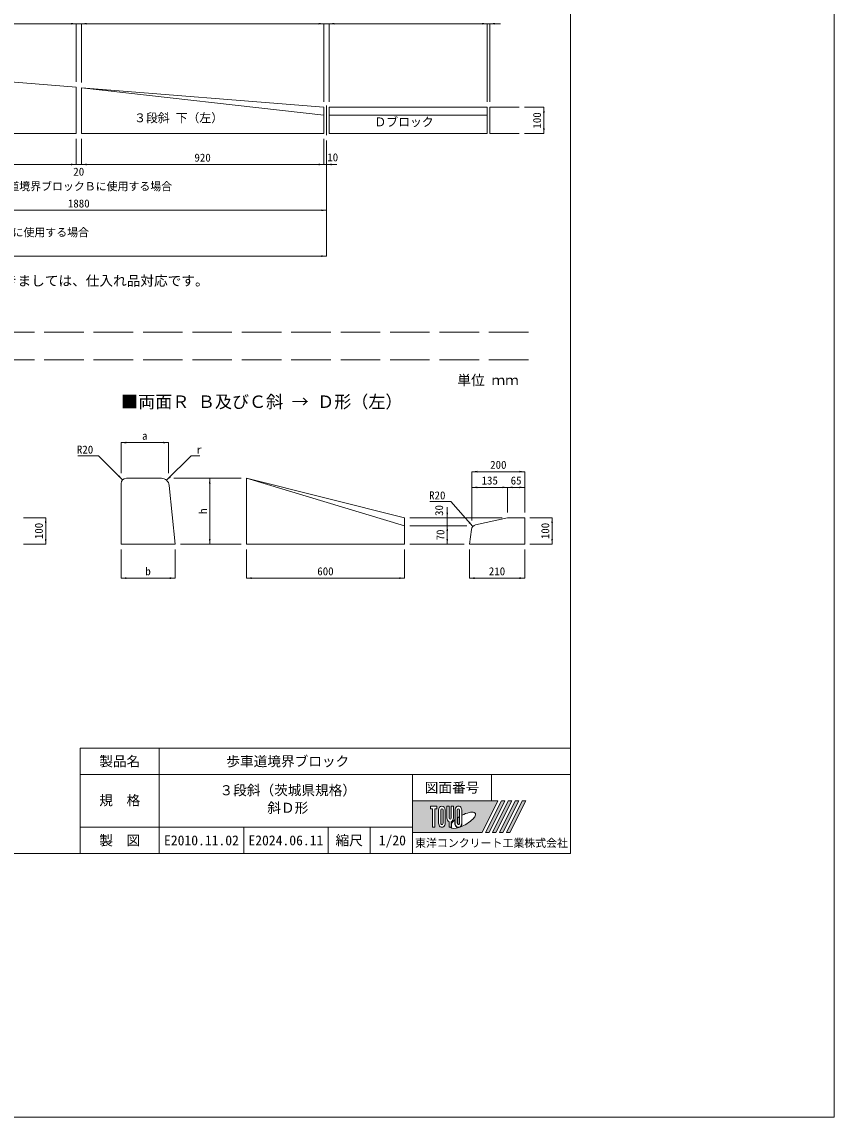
# Model space of a CAD drawing. Units: millimetres at full size; some dimension numbers follow another scale. Extents: x 10998 to 40298, y -6982 to 1118.
# Drawn here: x 37216 to 40298, y -6982 to -2826 of the extents above; entities that cross this region are included whole.
import ezdxf
from ezdxf.enums import TextEntityAlignment as Align

# ---------------------------------------------------------------- set-up
doc = ezdxf.new("R2010")
doc.units = ezdxf.units.MM
doc.header["$LTSCALE"] = 25
doc.linetypes.add('DASHED', pattern=[7.5, 6, -1.5])
doc.linetypes.add('USER3', pattern=[28, 25, -1.125, 0.75, -1.125])
doc.layers.add('(0-0)', color=7, linetype='Continuous')
doc.layers.add('_0-0_', color=7, linetype='Continuous')
for name, color, linetype, lineweight in [('0_2', 7, 'Continuous', 20), ('寸法線', 7, 'Continuous', 9), ('本体', 2, 'Continuous', 20), ('枠', 5, 'Continuous', 5), ('ﾊｯﾁﾝｸﾞ', 7, 'Continuous', 9)]:
    doc.layers.add(name, color=color, linetype=linetype, lineweight=lineweight)
doc.styles.add('ＭＳ ゴシック', font='')
doc.styles.get('ＭＳ ゴシック').set_extended_font_data('MS Gothic')

# ---------------------------------------------------------------- blocks, each defined once
blk = doc.blocks.new('filled_arrow')
at = {"color": 0, "linetype": 'Continuous', "lineweight": -2}
blk.add_solid([(7.5, 1.25), (0, 0), (7.5, -1.25)], dxfattribs=at)

msp = doc.modelspace()

# ---------------------------------------------------------------- hatches: boundary and pattern name
at = {"layer": '枠'}
h = msp.add_hatch(color=7, dxfattribs=at)
h.paths.add_polyline_path([(38698.09, -5781.99), (38698.09, -5901.99), (38962.09, -5901.99), (39022.09, -5781.99)])
edge = h.paths.add_edge_path(flags=16)
edge.add_ellipse((38889.77, -5855.86), major_axis=(47.01585, 26.31662), ratio=0.3471473395109996, start_angle=-144.3112156939568, end_angle=72.18990356030906, ccw=False)
edge.add_ellipse((38872.36, -5867.22), major_axis=(-0, 16), ratio=0.8463541875, start_angle=-160.70345584570325, end_angle=-90.00000000003783)
edge.add_line((38885.91, -5867.22), (38885.91, -5836.72))
edge = h.paths.add_edge_path(flags=16)
edge.add_ellipse((38872.36, -5816.76), major_axis=(-0, 14.76923), ratio=0.8463541534423831, start_angle=-90.00000000001182, end_angle=89.9999999999884, ccw=False)
edge.add_line((38884.86, -5816.76), (38884.86, -5867.22))
edge.add_ellipse((38872.36, -5867.22), major_axis=(-0, 14.76923), ratio=0.8463541534423831, start_angle=90.0000000000125, end_angle=-89.99999999998698, ccw=False)
edge.add_line((38859.86, -5867.22), (38859.86, -5816.76))
edge = h.paths.add_edge_path(flags=16)
edge.add_line((38876.53, -5816.76), (38876.53, -5867.22))
edge.add_ellipse((38872.36, -5867.22), major_axis=(-0, 4.92308), ratio=0.8463542211507153, start_angle=89.99999999992781, end_angle=-90.00000000007208, ccw=False)
edge.add_line((38868.2, -5867.22), (38868.2, -5816.76))
edge.add_ellipse((38872.36, -5816.76), major_axis=(-0, 4.92308), ratio=0.8463542211507153, start_angle=-90.00000000005912, end_angle=89.99999999994031, ccw=False)
edge = h.paths.add_edge_path(flags=16)
edge.add_line((38875.49, -5842.55), (38875.49, -5867.22))
edge.add_ellipse((38872.36, -5867.22), major_axis=(0, 3.69231), ratio=0.8463540961371586, start_angle=90.0000000001296, end_angle=-89.99999999987, ccw=False)
edge.add_line((38869.24, -5867.22), (38869.24, -5846.59))
edge.add_ellipse((38889.77, -5855.86), major_axis=(47.01585, 26.31662), ratio=0.3471473395109996, start_angle=107.79174152028827, end_angle=126.47131839507071, ccw=False)
edge = h.paths.add_edge_path(flags=16)
edge.add_line((38853.61, -5801.99), (38853.61, -5847.22))
edge.add_ellipse((38841.11, -5847.22), major_axis=(0, 14.76923), ratio=0.8463541534423831, start_angle=-163.3411667375368, end_angle=-89.99999999998818, ccw=False)
edge.add_line((38845.28, -5861.15), (38845.28, -5881.99))
edge.add_line((38845.28, -5881.99), (38836.95, -5881.99))
edge.add_line((38836.95, -5881.99), (38836.95, -5861.15))
edge.add_ellipse((38841.11, -5847.22), major_axis=(-0, 14.76923), ratio=0.8463541534423831, start_angle=89.9999999999884, end_angle=163.34116673753678, ccw=False)
edge.add_line((38828.61, -5847.22), (38828.61, -5801.99))
edge.add_line((38828.61, -5801.99), (38836.95, -5801.99))
edge.add_line((38836.95, -5801.99), (38836.95, -5847.22))
edge.add_ellipse((38841.11, -5847.22), major_axis=(-0, 4.92308), ratio=0.8463542211507153, start_angle=90.00000000002504, end_angle=-89.99999999997524)
edge.add_line((38845.28, -5847.22), (38845.28, -5801.99))
edge.add_line((38845.28, -5801.99), (38853.61, -5801.99))
edge = h.paths.add_edge_path(flags=16)
edge.add_line((38858.82, -5854.49), (38858.82, -5867.22))
edge.add_ellipse((38872.36, -5867.22), major_axis=(-0, 16), ratio=0.8463541875, start_angle=90.00000000001158, end_angle=-171.54426984635023)
edge.add_ellipse((38889.77, -5855.86), major_axis=(47.01585, 26.31662), ratio=0.34714733951099963, start_angle=-178.64953570900434, end_angle=-148.29244183215928, ccw=False)
edge.add_line((38843.48, -5883.22), (38846.32, -5883.22))
edge.add_line((38846.32, -5883.22), (38846.32, -5867.62))
edge.add_ellipse((38889.77, -5855.86), major_axis=(47.01585, 26.31662), ratio=0.3471473395109996, start_angle=148.21912017273544, end_angle=165.90812154570833, ccw=False)
edge = h.paths.add_edge_path(flags=16)
edge.add_ellipse((38809.86, -5816.76), major_axis=(0, 14.76923), ratio=0.8463541534423831, start_angle=-89.9999999999551, end_angle=90.0000000000449, ccw=False)
edge.add_line((38822.36, -5816.76), (38822.36, -5867.22))
edge.add_ellipse((38809.86, -5867.22), major_axis=(-0, 14.76923), ratio=0.8463541534423831, start_angle=89.99999999998431, end_angle=-90.0000000000154, ccw=False)
edge.add_line((38797.36, -5867.22), (38797.36, -5816.76))
edge = h.paths.add_edge_path(flags=16)
edge.add_line((38814.03, -5816.76), (38814.03, -5867.22))
edge.add_ellipse((38809.86, -5867.22), major_axis=(-0, 4.92308), ratio=0.8463542211507153, start_angle=90.0000000000125, end_angle=-89.99999999998698, ccw=False)
edge.add_line((38805.7, -5867.22), (38805.7, -5816.76))
edge.add_ellipse((38809.86, -5816.76), major_axis=(-0, 4.92308), ratio=0.8463542211507153, start_angle=-90.00000000005912, end_angle=89.99999999994031, ccw=False)
h.paths.add_polyline_path([(38791.11, -5801.99), (38791.11, -5811.84), (38782.78, -5811.84), (38782.78, -5881.99), (38774.45, -5881.99), (38774.45, -5811.84), (38766.11, -5811.84), (38766.11, -5801.99)], flags=16)
for points in [[(38975.29, -5901.99), (38988.49, -5901.99), (39048.49, -5781.99), (39035.29, -5781.99)], [(39074.89, -5781.99), (39061.69, -5781.99), (39001.69, -5901.99), (39014.89, -5901.99)], [(39101.29, -5781.99), (39088.09, -5781.99), (39028.09, -5901.99), (39041.29, -5901.99)], [(39127.69, -5781.99), (39114.49, -5781.99), (39054.49, -5901.99), (39067.69, -5901.99)]]:
    msp.add_hatch(color=7, dxfattribs=at).paths.add_polyline_path(points)

# ---------------------------------------------------------------- linework, layer by layer
at = {"layer": '0_2', "linetype": 'DASHED', "lineweight": 15}
for p, q in [((39138.09, -4004.07), (35598.09, -4004.07)), ((39138.09, -4108.07), (35598.09, -4108.07))]:
    msp.add_line(p, q, dxfattribs=at)
at = {"layer": '寸法線'}
for p, q in [((36501.64, -2833.27), (37421.64, -2833.27)), ((37381.64, -2833.27), (37481.64, -2833.27)), ((37421.64, -3054.34), (37421.64, -2833.27)), ((37421.64, -3054.34), (37421.64, -2833.27)), ((37441.64, -3056.35), (37441.64, -2833.27)), ((37441.64, -2833.27), (38361.64, -2833.27)), ((37441.64, -3056.35), (37441.64, -2833.27)), ((38321.64, -2833.27), (38421.64, -2833.27)), ((38361.64, -3130.34), (38361.64, -2833.27)), ((38361.64, -3130.34), (38361.64, -2833.27)), ((38381.64, -3130.34), (38381.64, -2833.27)), ((38381.64, -2833.27), (38981.64, -2833.27)), ((38381.64, -3130.34), (38381.64, -2833.27)), ((38941.64, -2833.27), (39031.64, -2833.27)), ((38981.64, -3130.34), (38981.64, -2833.27)), ((38981.64, -3130.34), (38981.64, -2833.27)), ((38991.64, -3130.34), (38991.64, -2833.27)), ((39123.09, -3150.34), (39196.77, -3150.34)), ((39196.77, -3250.35), (39196.77, -3150.34)), ((37421.64, -3270.35), (37421.64, -3367.39)), ((37421.64, -3270.35), (37421.64, -3367.39)), ((37441.64, -3270.35), (37441.64, -3367.39)), ((37441.64, -3270.35), (37441.64, -3367.39)), ((38361.64, -3270.35), (38361.64, -3367.39)), ((38361.64, -3270.35), (38361.64, -3367.39)), ((38371.64, -3275.96), (38371.64, -3367.39)), ((38371.64, -3275.96), (38371.64, -3541.38)), ((38371.64, -3275.96), (38371.64, -3715.2)), ((39123.09, -3250.35), (39196.77, -3250.35)), ((36501.64, -3367.39), (37421.64, -3367.39)), ((37381.64, -3367.39), (37481.64, -3367.39)), ((37441.64, -3367.39), (38361.64, -3367.39)), ((38321.64, -3367.39), (38411.64, -3367.39)), ((36491.64, -3541.38), (38371.64, -3541.38)), ((35871.64, -3715.2), (38371.64, -3715.2)), ((37928.73, -4808.12), (37928.73, -4558.12)), ((38047.8, -4558.12), (37928.73, -4558.12)), ((38830.13, -4778.12), (38830.13, -4668.12)), ((38687.8, -4708.12), (38830.13, -4708.12)), ((38687.8, -4738.12), (38830.13, -4738.12)), ((38687.8, -4738.12), (38830.13, -4738.12)), ((38830.13, -4808.12), (38830.13, -4738.12)), ((38047.8, -4808.12), (37928.73, -4808.12)), ((38687.8, -4808.12), (38830.13, -4808.12))]:
    msp.add_line(p, q, dxfattribs=at)
at = {"layer": '寸法線', "linetype": 'USER3'}
msp.add_line((38371.64, -3143.41), (38371.64, -3255.96), dxfattribs=at)
at = {"layer": '本体'}
for p, q in [((37421.64, -3074.34), (36501.64, -3000.34)), ((37421.64, -3074.34), (37421.64, -3250.35)), ((38361.64, -3150.34), (37441.64, -3076.35)), ((37441.64, -3076.35), (37441.64, -3250.35)), ((38361.64, -3150.34), (38361.64, -3250.35)), ((38381.64, -3150.34), (38381.64, -3250.35)), ((38381.64, -3150.34), (38981.64, -3150.34)), ((38981.64, -3150.34), (38981.64, -3250.35)), ((38991.64, -3150.34), (39103.09, -3150.34)), ((38991.64, -3150.34), (38991.64, -3250.35)), ((36501.64, -3250.35), (37421.64, -3250.35)), ((37441.64, -3250.35), (38361.64, -3250.35)), ((38381.64, -3250.35), (38981.64, -3250.35)), ((38991.64, -3250.35), (39103.09, -3250.35)), ((37745.1, -4558.12), (37612.25, -4558.12)), ((38067.8, -4558.12), (38667.8, -4708.12)), ((38067.8, -4808.12), (38067.8, -4558.12)), ((37592.25, -4578.12), (37592.25, -4808.12)), ((37774.95, -4585.14), (37797.25, -4808.12)), ((38667.8, -4808.12), (38667.8, -4708.12)), ((38937.37, -4735.12), (39058.87, -4708.12)), ((39058.87, -4708.12), (39123.87, -4708.12)), ((39123.87, -4708.12), (39123.87, -4808.12)), ((38921.91, -4751.82), (38913.87, -4808.12)), ((37592.25, -4808.12), (37797.25, -4808.12)), ((38067.8, -4808.12), (38667.8, -4808.12)), ((38913.87, -4808.12), (39123.87, -4808.12))]:
    msp.add_line(p, q, dxfattribs=at)
at = {"layer": '本体', "lineweight": 13}
for p, q in [((38361.64, -3180.35), (37441.64, -3076.35)), ((38381.64, -3180.35), (38981.64, -3180.35)), ((38067.8, -4558.12), (38667.8, -4738.12))]:
    msp.add_line(p, q, dxfattribs=at)
at = {"layer": '本体'}
for centre, radius, start, end in [((37612.25, -4578.12), 20, 90, 180), ((37745.1, -4588.12), 30, 5.71074, 90), ((38941.71, -4754.65), 20, 102.52912, 171.86905)]:
    msp.add_arc(centre, radius, start, end, dxfattribs=at)
at = {"layer": '枠', "color": 1, "lineweight": 20}
for q in [(40298.09, 1118.01), (34438.09, -6981.99)]:
    msp.add_line((40298.09, -6981.99), q, dxfattribs=at)
at = {"layer": '枠', "lineweight": 20}
for p, q in [((39298.09, -5981.99), (39298.09, -381.99)), ((39298.09, -5581.99), (37437.18, -5581.99)), ((37437.18, -5981.99), (37437.18, -5581.99)), ((37737.18, -5981.99), (37737.18, -5581.99)), ((39298.09, -5681.99), (37437.18, -5681.99)), ((38698.09, -5981.99), (38698.09, -5681.99)), ((38998.09, -5781.99), (38998.09, -5681.99)), ((38698.09, -5881.99), (37437.18, -5881.99)), ((38057.48, -5981.99), (38057.48, -5881.99)), ((38377.79, -5981.99), (38377.79, -5881.99)), ((38537.94, -5981.99), (38537.94, -5881.99)), ((39298.09, -5981.99), (35438.09, -5981.99))]:
    msp.add_line(p, q, dxfattribs=at)
at = {"layer": '枠'}
for p, q in [((38698.09, -5781.99), (39022.09, -5781.99)), ((38698.09, -5781.99), (38698.09, -5901.99)), ((38766.11, -5801.99), (38766.11, -5811.84)), ((38766.11, -5801.99), (38791.11, -5801.99)), ((38774.45, -5811.84), (38766.11, -5811.84)), ((38774.45, -5811.84), (38774.45, -5881.99)), ((38782.78, -5811.84), (38782.78, -5881.99)), ((38791.11, -5811.84), (38782.78, -5811.84)), ((38791.11, -5801.99), (38791.11, -5811.84)), ((38797.36, -5816.76), (38797.36, -5867.22)), ((38805.7, -5867.22), (38805.7, -5816.76)), ((38814.03, -5816.76), (38814.03, -5867.22)), ((38822.36, -5867.22), (38822.36, -5816.76)), ((38828.61, -5847.22), (38828.61, -5801.99)), ((38828.61, -5801.99), (38836.95, -5801.99)), ((38836.95, -5801.99), (38836.95, -5847.22)), ((38845.28, -5847.22), (38845.28, -5801.99)), ((38845.28, -5801.99), (38853.61, -5801.99)), ((38853.61, -5801.99), (38853.61, -5847.22)), ((38859.86, -5816.76), (38859.86, -5867.22)), ((38868.2, -5867.22), (38868.2, -5816.76)), ((38876.53, -5816.76), (38876.53, -5867.22)), ((38884.86, -5867.22), (38884.86, -5816.76)), ((39022.09, -5781.99), (38962.09, -5901.99)), ((39035.29, -5781.99), (38975.29, -5901.99)), ((39048.49, -5781.99), (38988.49, -5901.99)), ((39061.69, -5781.99), (39001.69, -5901.99)), ((39074.89, -5781.99), (39014.89, -5901.99)), ((39088.09, -5781.99), (39028.09, -5901.99)), ((39035.29, -5781.99), (39048.49, -5781.99)), ((39101.29, -5781.99), (39041.29, -5901.99)), ((39114.49, -5781.99), (39054.49, -5901.99)), ((39061.69, -5781.99), (39074.89, -5781.99)), ((39127.69, -5781.99), (39067.69, -5901.99)), ((39088.09, -5781.99), (39101.29, -5781.99)), ((39114.49, -5781.99), (39127.69, -5781.99)), ((38858.82, -5854.49), (38858.82, -5867.22)), ((38869.24, -5867.22), (38869.24, -5846.59)), ((38875.49, -5842.55), (38875.49, -5867.22)), ((38885.91, -5867.22), (38885.91, -5836.72)), ((38782.78, -5881.99), (38774.45, -5881.99)), ((38836.95, -5861.15), (38836.95, -5881.99)), ((38845.28, -5881.99), (38836.95, -5881.99)), ((38843.48, -5883.22), (38846.32, -5883.22)), ((38845.28, -5861.15), (38845.28, -5881.99)), ((38846.32, -5867.62), (38846.32, -5883.22)), ((38698.09, -5901.99), (38962.09, -5901.99)), ((38975.29, -5901.99), (38988.49, -5901.99)), ((39001.69, -5901.99), (39014.89, -5901.99)), ((39028.09, -5901.99), (39041.29, -5901.99)), ((39054.49, -5901.99), (39067.69, -5901.99))]:
    msp.add_line(p, q, dxfattribs=at)
for centre, major_axis, ratio, start_param, end_param in [((38809.86, -5816.76), (0, 14.76923), 0.846354, 4.712388980385353, 7.853981633975145), ((38809.86, -5816.76), (-0, 4.92308), 0.846354, 4.712388980383817, 7.853981633973602), ((38872.36, -5816.76), (-0, 14.76923), 0.846354, 4.712388980384516, 7.853981633974312), ((38872.36, -5816.76), (-0, 4.92308), 0.846354, 4.712388980383817, 7.853981633973602), ((38841.11, -5847.22), (-0, 14.76923), 0.846354, 1.5707963267947251, 2.8017557441348973), ((38841.11, -5847.22), (-0, 4.92308), 0.846354, 1.5707963267952665, 4.712388980385056), ((38841.11, -5847.22), (0, 14.76923), 0.846354, 3.4814295630446885, 4.712388980384865), ((38889.77, -5855.86), (47.01585, 26.31662), 0.347147, 2.0815196641224314, 2.5155126073167264), ((38889.77, -5855.86), (47.01585, 26.31662), 0.347147, 1.681740509797051, 1.8219833196615682), ((38889.77, -5855.86), (47.01585, 26.31662), 0.347147, 4.262185332381536, 7.742916281338581), ((38809.86, -5867.22), (-0, 14.76923), 0.846354, 1.5707963267946643, 4.712388980384462), ((38809.86, -5867.22), (-0, 4.92308), 0.846354, 1.5707963267950813, 4.712388980384882), ((38889.77, -5855.86), (47.01585, 26.31662), 0.347147, 3.209397509057166, 4.200445063285341), ((38872.36, -5867.22), (-0, 16), 0.846354, 1.5707963267950675, 3.315467866329037), ((38872.36, -5867.22), (-0, 14.76923), 0.846354, 1.5707963267950813, 4.712388980384882), ((38872.36, -5867.22), (-0, 4.92308), 0.846354, 1.5707963267938299, 4.712388980383626), ((38872.36, -5867.22), (0, 3.69231), 0.846354, 1.5707963267968108, 4.712388980386608), ((38872.36, -5867.22), (-0, 16), 0.846354, 3.5338438000146084, 4.712388980384131)]:
    msp.add_ellipse(centre, major_axis=major_axis, ratio=ratio, start_param=start_param, end_param=end_param, dxfattribs=at)
at = {"layer": 'ﾊｯﾁﾝｸﾞ'}
for p, q in [((37592.25, -4422.75), (37772.25, -4422.75)), ((37592.25, -4538.12), (37592.25, -4422.75)), ((37772.25, -4538.12), (37772.25, -4422.75)), ((37792.25, -4558.12), (37928.73, -4558.12)), ((37928.73, -4808.12), (37928.73, -4558.12)), ((38923.87, -4533.04), (39123.87, -4533.04)), ((38923.87, -4718.12), (38923.87, -4533.04)), ((39123.87, -4688.12), (39123.87, -4533.04)), ((38923.87, -4592.62), (39058.87, -4592.62)), ((38923.87, -4718.12), (38923.87, -4592.62)), ((39058.87, -4688.12), (39058.87, -4592.62)), ((39058.87, -4592.62), (39123.87, -4592.62)), ((39058.87, -4688.12), (39058.87, -4592.62)), ((39123.87, -4688.12), (39123.87, -4592.62)), ((38830.13, -4778.12), (38830.13, -4668.12)), ((37222.17, -4708.12), (37306.19, -4708.12)), ((37306.19, -4808.12), (37306.19, -4708.12)), ((39038.87, -4708.12), (38830.13, -4708.12)), ((39143.87, -4708.12), (39227.9, -4708.12)), ((39227.9, -4808.12), (39227.9, -4708.12)), ((38830.13, -4808.12), (38830.13, -4738.12)), ((38903.87, -4738.12), (38830.13, -4738.12)), ((38903.87, -4738.12), (38830.13, -4738.12)), ((37222.17, -4808.12), (37306.19, -4808.12)), ((37817.25, -4808.12), (37928.73, -4808.12)), ((38893.87, -4808.12), (38830.13, -4808.12)), ((39143.87, -4808.12), (39227.9, -4808.12)), ((37592.25, -4828.12), (37592.25, -4937)), ((37797.25, -4828.12), (37797.25, -4937)), ((38067.8, -4828.12), (38067.8, -4937)), ((38667.8, -4828.12), (38667.8, -4937)), ((38913.87, -4828.12), (38913.87, -4937)), ((39123.87, -4828.12), (39123.87, -4937)), ((37592.25, -4937), (37797.25, -4937)), ((38067.8, -4937), (38667.8, -4937)), ((38913.87, -4937), (39123.87, -4937))]:
    msp.add_line(p, q, dxfattribs=at)
for points in [[(37598.11, -4563.98), (37506.62, -4472.49), (37427.82, -4472.49)], [(37765.23, -4565.88), (37858.62, -4472.49), (37890.64, -4472.49)], [(38927.04, -4741.06), (38843.21, -4646.07), (38764.41, -4646.07)]]:
    msp.add_lwpolyline(points, dxfattribs=at)

# ---------------------------------------------------------------- block references
at = {"layer": '寸法線', "xscale": 2.67, "yscale": 2.67}
for p, rotation in [((37421.64, -2833.27), 180), ((37421.64, -2833.27), 180), ((38361.64, -2833.27), 180), ((38361.64, -2833.27), 180), ((38981.64, -2833.27), 180), ((38981.64, -2833.27), 180), ((39196.77, -3150.34), 270), ((39196.77, -3250.35), 90), ((37421.64, -3367.39), 180), ((37421.64, -3367.39), 180), ((38361.64, -3367.39), 180), ((38361.64, -3367.39), 180), ((38371.64, -3541.38), 180), ((38371.64, -3715.2), 180), ((37928.73, -4558.12), 270), ((38830.13, -4708.12), 90), ((38830.13, -4738.12), 270), ((38830.13, -4738.12), 270), ((37928.73, -4808.12), 90), ((38830.13, -4808.12), 90)]:
    msp.add_blockref('filled_arrow', p, dxfattribs=dict(at, rotation=rotation))
for p in [(37441.64, -2833.27), (37441.64, -2833.27), (38381.64, -2833.27), (38381.64, -2833.27), (38991.64, -2833.27), (37441.64, -3367.39), (37441.64, -3367.39), (38371.64, -3367.39)]:
    msp.add_blockref('filled_arrow', p, dxfattribs=at)
at = {"layer": 'ﾊｯﾁﾝｸﾞ', "xscale": 2.67, "yscale": 2.67}
for p in [(37592.25, -4422.75), (38923.87, -4533.04), (38923.87, -4592.62), (39058.87, -4592.62), (37592.25, -4937), (38067.8, -4937), (38913.87, -4937)]:
    msp.add_blockref('filled_arrow', p, dxfattribs=at)
for p, rotation in [((37772.25, -4422.75), 180), ((37598.11, -4563.98), 135), ((37765.23, -4565.88), 45), ((37928.73, -4558.12), 270), ((39123.87, -4533.04), 180), ((39058.87, -4592.62), 180), ((39123.87, -4592.62), 180), ((38830.13, -4708.12), 90), ((37306.19, -4708.12), 270), ((38927.04, -4741.06), 131.4), ((39227.9, -4708.12), 270), ((38830.13, -4738.12), 270), ((38830.13, -4738.12), 270), ((37306.19, -4808.12), 90), ((37928.73, -4808.12), 90), ((38830.13, -4808.12), 90), ((39227.9, -4808.12), 90), ((37797.25, -4937), 180), ((38667.8, -4937), 180), ((39123.87, -4937), 180)]:
    msp.add_blockref('filled_arrow', p, dxfattribs=dict(at, rotation=rotation))

# ---------------------------------------------------------------- texts
at = {"layer": '(0-0)', "style": 'ＭＳ ゴシック'}
for s, p in [('３段斜 下（左）', (37641.86, -3217.26)), ('Ｄブロック', (38553.68, -3232.64))]:
    msp.add_text(s, height=32.99, dxfattribs=at).set_placement(p, align=Align.BOTTOM_LEFT)
for s, p in [('歩車道境界ブロックＢに使用する場合', (37433.77, -3474.76)), ('歩車道境界ブロックＣに使用する場合', (37118.32, -3649.38))]:
    msp.add_text(s, height=30.38, dxfattribs=at).set_placement(p, align=Align.BOTTOM_CENTER)
msp.add_text('（注) ○印の３段斜上（左右）につきましては、仕入れ品対応です。', height=37.98, dxfattribs=at).set_placement((37121.64, -3808.59), align=Align.MIDDLE_CENTER)
at = {"layer": '0_2', "style": 'ＭＳ ゴシック'}
msp.add_text('単位 ｍｍ', height=37.98, dxfattribs=at).set_placement((38868.47, -4216.07), align=Align.BOTTOM_LEFT)
at = {"layer": '_0-0_', "style": 'ＭＳ ゴシック'}
msp.add_text('■両面Ｒ Ｂ及びＣ斜 → Ｄ形（左）', height=47.47, dxfattribs=at).set_placement((37592.25, -4305.56), align=Align.BOTTOM_LEFT)
at = {"layer": '寸法線', "style": 'ＭＳ ゴシック'}
for s, p in [('100', (39170.77, -3200.34)), ('h', (37902.73, -4683.12)), ('30', (38799.13, -4680.26)), ('70', (38804.13, -4773.12))]:
    msp.add_text(s, height=30.38, rotation=90, dxfattribs=at).set_placement(p, align=Align.MIDDLE_CENTER)
for s, p in [('920', (37901.64, -3341.39)), ('10', (38395.39, -3340.22)), ('20', (37431.64, -3394.75)), ('1880', (37431.64, -3515.38))]:
    msp.add_text(s, height=30.38, dxfattribs=at).set_placement(p, align=Align.MIDDLE_CENTER)
at = {"layer": '枠', "color": 7, "style": 'ＭＳ ゴシック'}
for s, height, p in [('製品名', 37.98, (37587.18, -5631.99)), ('歩車道境界ブロック', 37.98, (38224.93, -5631.99)), ('図面番号', 37.98, (38848.09, -5731.99)), ('規\u3000格', 37.98, (37587.18, -5780.22)), ('製\u3000図', 37.98, (37587.18, -5931.99)), ('E2010.11.02', 37.98, (37897.33, -5931.99)), ('E2024.06.11', 37.98, (38217.64, -5931.99)), ('縮尺', 37.98, (38457.87, -5931.99)), ('1/20', 37.98, (38621.7, -5931.99)), ('東洋コンクリート工業株式会社', 30.38, (38998.09, -5941.99))]:
    msp.add_text(s, height=height, dxfattribs=at).set_placement(p, align=Align.MIDDLE_CENTER)
for s, p in [('３段斜（茨城県規格）', (37965.93, -5722.76)), ('斜Ｄ形', (38147.23, -5789.43))]:
    msp.add_text(s, height=37.98, dxfattribs=at).set_placement(p, align=Align.TOP_LEFT)
at = {"layer": 'ﾊｯﾁﾝｸﾞ', "style": 'ＭＳ ゴシック'}
for s, p in [('a', (37682.25, -4396.75)), ('200', (39023.87, -4507.04)), ('135', (38991.37, -4566.62)), ('65', (39091.37, -4566.62)), ('b', (37694.75, -4911)), ('600', (38367.8, -4911)), ('210', (39018.87, -4911))]:
    msp.add_text(s, height=30.38, dxfattribs=at).set_placement(p, align=Align.MIDDLE_CENTER)
for p in [(37486.62, -4434.09), (38823.21, -4607.67)]:
    msp.add_text('R20', height=30.38, dxfattribs=at).set_placement(p, align=Align.TOP_RIGHT)
msp.add_text('r', height=30.38, dxfattribs=at).set_placement((37878.62, -4434.09), align=Align.TOP_LEFT)
for s, p in [('h', (37902.73, -4683.12)), ('30', (38799.13, -4680.26)), ('100', (37280.19, -4758.12)), ('100', (39201.9, -4758.12)), ('70', (38804.13, -4773.12))]:
    msp.add_text(s, height=30.38, rotation=90, dxfattribs=at).set_placement(p, align=Align.MIDDLE_CENTER)

doc.saveas('drawing.dxf')
